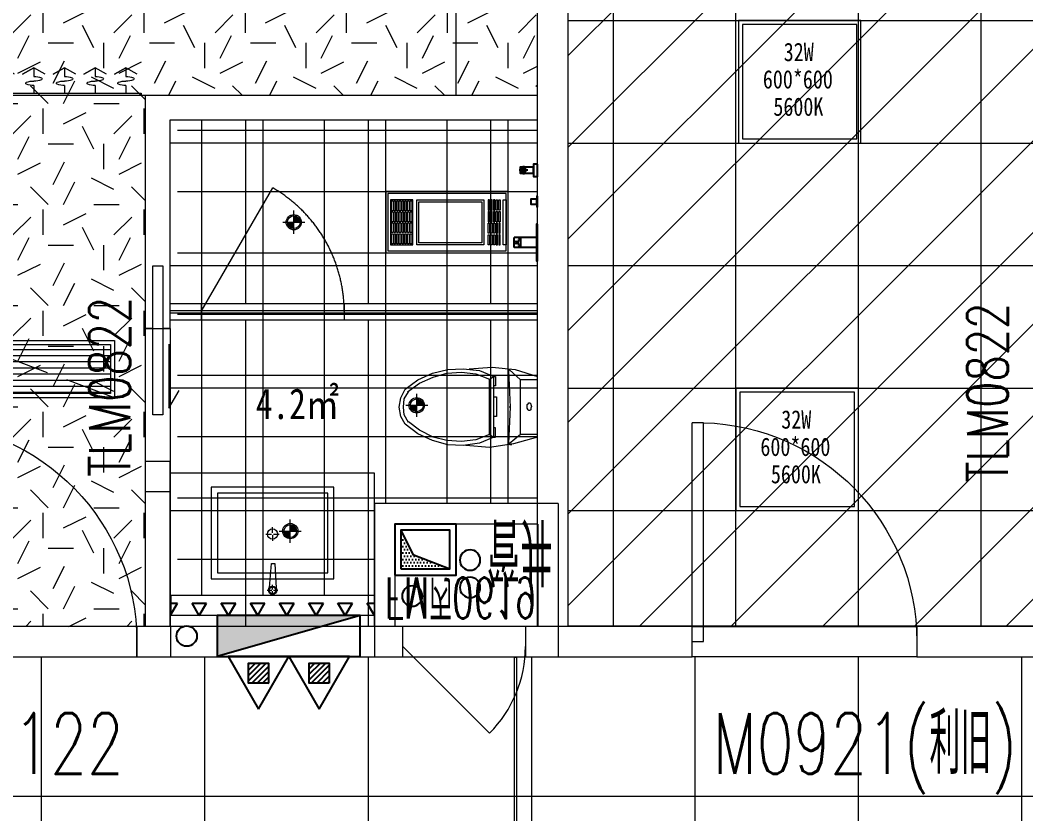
# Model space of a CAD drawing. Header units: millimetres. Extents: x 164760 to 3716174, y -1766400 to 11969.
# Drawn here: x 3560651 to 3565575, y -1637483 to -1633595 of the extents above; entities that cross this region are included whole.
import ezdxf

# ---------------------------------------------------------------- set-up
doc = ezdxf.new("R2010")
doc.units = ezdxf.units.MM
doc.header["$LTSCALE"] = 1000
doc.set_wipeout_variables(frame=1)
for name, pattern in [('DASH', [0.35, 0.25, -0.1]), ('DOT', [0.2, 0.1, -0.1]), ('DOTE', [2.42, 2, -0.2, 0.02, -0.2]), ('HIDDEN', [0.375, 0.25, -0.125, 0, 0])]:
    doc.linetypes.add(name, pattern=pattern)
doc.layers.get('0').update_dxf_attribs({"color": 253, "linetype": 'CONTINUOUS'})
for name, color, linetype in [('DIM_LEAD', 253, 'CONTINUOUS'), ('EQUIP_灭火器', 253, 'CONTINUOUS'), ('FF-FIXT', 253, 'CONTINUOUS'), ('HATCH【填充】', 253, 'CONTINUOUS'), ('VPIPE-污水', 253, 'CONTINUOUS'), ('VPIPE-消防', 253, 'CONTINUOUS'), ('VPIPE-热给水', 253, 'CONTINUOUS'), ('VPIPE-给水', 253, 'CONTINUOUS'), ('WINDOW_TEXT', 253, 'CONTINUOUS'), ('填充', 253, 'CONTINUOUS'), ('洁具', 253, 'CONTINUOUS'), ('风道（排气道）', 253, 'CONTINUOUS')]:
    doc.layers.add(name, color=color, linetype=linetype)
for name, color, linetype, lineweight in [('DOOR【门】', 253, 'CONTINUOUS', 0), ('FC-FLOOR【地材分格】', 253, 'CONTINUOUS', 0), ('FF-Door【门】', 253, 'CONTINUOUS', 0), ('FF-FIXT【洁具】', 253, 'CONTINUOUS', 0), ('FF-FURN【成品家私】', 253, 'CONTINUOUS', 0), ('MK【门槛线】', 253, 'CONTINUOUS', 0), ('RC-FCU【空调设备】', 253, 'CONTINUOUS', 0), ('RC-LIGHT【天花灯具】', 253, 'CONTINUOUS', 0), ('RC-Modelling【天花造型】', 253, 'CONTINUOUS', 0), ('RC-STR【天花细线】', 253, 'CONTINUOUS', 0), ('RC-Text【天花文字】', 253, 'CONTINUOUS', 0), ('TXT【平面空间文字】', 253, 'CONTINUOUS', 0), ('WALL', 253, 'CONTINUOUS', 0), ('Wall【墙体】', 253, 'CONTINUOUS', 0), ('Wall【新建墙】', 253, 'CONTINUOUS', 0), ('WINDOW', 253, 'CONTINUOUS', 0)]:
    doc.layers.add(name, color=color, linetype=linetype, lineweight=lineweight)
doc.styles.add('-宋体', font='', dxfattribs={"width": 0.8})
doc.styles.add('_TCH_WINDOW', font='SIMPLEX', dxfattribs={"bigfont": 'GBCBIG'})
doc.styles.get("Standard").update_dxf_attribs({"font": 'GBENOR', "bigfont": 'GBCBIG'})
doc.styles.add('SUN', font='romans.shx', dxfattribs={"width": 0.8, "bigfont": 'hzdx.shx'})
doc.styles.add('文字', font='')
doc.styles.get('-宋体').set_extended_font_data('SimSun')
doc.styles.get('文字').set_extended_font_data('SimSun')

# ---------------------------------------------------------------- blocks, each defined once
blk = doc.blocks.new('$DorLib2D$00000001')
for p, q in [((0.45, 0.975), (0.5, 0.975)), ((0.45, 0), (0.45, 0.975)), ((0.5, 0), (0.5, 0.975)), ((0.5, 0), (0.45, 0))]:
    blk.add_line(p, q)
at = {"lineweight": 13}
blk.add_arc((0.475, 0), 0.975, 91.4693, 180, dxfattribs=at)
blk = doc.blocks.new('PQD')
at = {"layer": '填充'}
h = blk.add_hatch(dxfattribs=at)
h.set_pattern_fill('DOTS', color=256, scale=10, style=0)
h.paths.add_polyline_path([(517039.4, 222520.7), (516799.4, 222520.7), (516799.4, 222330.7), (516857.1, 222450.6)])
blk.add_lwpolyline([(516799.4, 222330.7), (516857.1, 222450.6), (517039.4, 222520.7)], dxfattribs=at)
at = {"layer": '风道（排气道）'}
for points in [[(516769.4, 222550.7), (517069.4, 222550.7), (517069.4, 222300.7), (516769.4, 222300.7)], [(516799.4, 222520.7), (517039.4, 222520.7), (517039.4, 222330.7), (516799.4, 222330.7)]]:
    blk.add_lwpolyline(points, close=True, dxfattribs=at)
blk = doc.blocks.new('$DorLib2D$00000114')
at = {"color": 0}
blk.add_line((0.5, 0), (-0.2071, 0.7071), dxfattribs=at)
blk.add_arc((0.5, 0), 1, 135, 180, dxfattribs=at)
blk = doc.blocks.new('ZL_08130967')
at = {"layer": 'WINDOW'}
for p, q in [((-300, -374.3), (300, -374.3)), ((-300, -374.3), (-300, -524.3)), ((300, -524.3), (300, -374.3)), ((-300, -524.3), (300, -524.3))]:
    blk.add_line(p, q, dxfattribs=at)
at = {"layer": 'WINDOW', "xscale": -600, "yscale": 600, "zscale": -600}
blk.add_blockref('$DorLib2D$00000114', (0, -424.3), dxfattribs=at)
blk = doc.blocks.new('ZL_08155714')
at = {"layer": 'VPIPE-污水'}
blk.add_circle((-129.2, -712), 50, dxfattribs=at)
at = {"layer": 'VPIPE-热给水'}
blk.add_circle((153.9, -888.5), 50, dxfattribs=at)
at = {"layer": 'VPIPE-给水'}
blk.add_circle((153.9, -754.4), 50, dxfattribs=at)
at = {"layer": 'WALL'}
for p, q in [((-314.6, -1164.9), (-314.6, -414.9)), ((-314.6, -414.9), (585.4, -414.9)), ((585.4, -1164.9), (585.4, -414.9)), ((-214.6, -1064.9), (-214.6, -564.9)), ((-214.6, -564.9), (485.4, -564.9)), ((485.4, -1064.9), (485.4, -564.9)), ((485.4, -1064.9), (-214.6, -1064.9)), ((585.4, -1164.9), (-314.6, -1164.9))]:
    blk.add_line(p, q, dxfattribs=at)
at = {"layer": 'WINDOW'}
for p, q in [((-175.1, -414.9), (424.9, -414.9)), ((-175.1, -414.9), (-175.1, -564.9)), ((424.9, -564.9), (424.9, -414.9)), ((-175.1, -564.9), (424.9, -564.9))]:
    blk.add_line(p, q, dxfattribs=at)
at = {"layer": 'DOOR【门】', "rotation": 359.9999999999407}
blk.add_blockref('ZL_08130967', (124.9, -40.7), dxfattribs=at)
at = {"layer": '洁具'}
blk.add_blockref('PQD', (-516984, -223365.7), dxfattribs=at)
at = {"layer": 'TXT【平面空间文字】', "color": 3, "ltscale": 100, "style": 'SUN', "width": 0.6}
blk.add_text('FM丙0619', height=200, dxfattribs=at).set_placement((-262.7, -802.7, 0))
at = {"layer": 'TXT【平面空间文字】', "width": 0.75}
blk.add_text('管井', height=300, dxfattribs=at).set_placement((236.4, -1085.3))
blk = doc.blocks.new('A$C5D954283')
at = {"color": 8}
for p, q in [((-4, 505.5), (-26.2, 505.5)), ((0, 532.1), (0, 509.5)), ((0, 501.5), (0, 478.5)), ((25.8, 505.5), (4, 505.5)), ((0, 235.1), (0, 263.8)), ((-5, 230), (-32.8, 230)), ((0, 225), (0, 196.3)), ((32.3, 230), (5, 230))]:
    blk.add_line(p, q, dxfattribs=at)
at = {"color": 0, "linetype": 'Continuous'}
for p, q in [((-11.2, 374.3), (-17.5, 495.5)), ((15.1, 492.2), (4.8, 374.3)), ((4.8, 374.3), (-11.2, 374.3))]:
    blk.add_line(p, q, dxfattribs=at)
at = {"color": 8, "ltscale": 1000, "const_width": 0.448}
blk.add_lwpolyline([(0, 505.7, -1), (0, 505.3, -1)], format="xyb", close=True, dxfattribs=at)
at = {"color": 0, "linetype": 'Continuous'}
blk.add_lwpolyline([(300, 0), (300, 450), (-300, 450), (-300, 0)], close=True, dxfattribs=at)
at = {"color": 8}
blk.add_lwpolyline([(270, 30), (270, 420), (-270, 420), (-270, 30)], close=True, dxfattribs=at)
at = {"color": 8, "const_width": 0.84}
blk.add_lwpolyline([(0.1, 230.5, -1), (0.1, 229.6, -1)], format="xyb", close=True, dxfattribs=at)
at = {"color": 0, "linetype": 'Continuous'}
blk.add_circle((0, 505.5), 20.2, dxfattribs=at)
at = {"color": 8}
for centre, radius in [((0.3, 505.7), 16.3), ((0, 230), 25.2)]:
    blk.add_circle(centre, radius, dxfattribs=at)
blk = doc.blocks.new('ZL_08127082')
at = {"layer": 'FF-FIXT【洁具】'}
for p, q in [((-184.1, -108.8), (-150.6, 0)), ((146.4, 0), (-150.6, 0)), ((-133.9, 0), (-133.9, -83.7)), ((133.9, 0), (133.9, -83.7)), ((146.4, 0), (179.9, -117.1)), ((-20.9, -37.7), (-16.7, -33.5)), ((-20.9, -41.8), (-20.9, -37.7)), ((-16.7, -46), (-20.9, -41.8)), ((-16.7, -33.5), (-12.6, -33.5)), ((-12.6, -50.2), (-16.7, -46)), ((-12.6, -33.5), (-4.2, -29.3)), ((-4.2, -29.3), (4.2, -33.5)), ((4.2, -33.5), (12.6, -33.5)), ((12.6, -46), (4.2, -50.2)), ((12.6, -33.5), (16.7, -37.7)), ((16.7, -41.8), (12.6, -46)), ((16.7, -37.7), (16.7, -41.8)), ((-133.9, -83.7), (-184.1, -138.1)), ((133.9, -83.7), (-133.9, -83.7)), ((4.2, -50.2), (-12.6, -50.2)), ((133.9, -83.7), (179.9, -138.1)), ((-196.6, -221.7), (-184.1, -108.8)), ((-179.9, -142.2), (0, -133.9)), ((0, -133.9), (0, -138.1)), ((0, -133.9), (175.7, -142.2)), ((184.1, -133.9), (175.7, -142.2)), ((179.9, -117.1), (196.6, -234.3)), ((184.1, -125.5), (184.1, -133.9)), ((-188.3, -334.7), (-196.6, -221.7)), ((-179.9, -284.5), (-150.6, -213.4)), ((-163.2, -301.2), (-138.1, -234.3)), ((-150.6, -205), (-104.6, -205)), ((-150.6, -213.4), (-150.6, -205)), ((-138.1, -234.3), (-150.6, -213.4)), ((146.4, -213.4), (-150.6, -213.4)), ((133.9, -234.3), (-138.1, -234.3)), ((-104.6, -205), (-104.6, -213.4)), ((-50.2, -213.4), (-50.2, -200.8)), ((-50.2, -200.8), (46, -200.8)), ((46, -213.4), (-50.2, -213.4)), ((46, -200.8), (46, -213.4)), ((100.4, -205), (100.4, -213.4)), ((146.4, -205), (100.4, -205)), ((133.9, -234.3), (146.4, -213.4)), ((133.9, -234.3), (159, -301.2)), ((146.4, -213.4), (146.4, -205)), ((146.4, -213.4), (175.7, -284.5)), ((196.6, -234.3), (188.3, -351.4)), ((-188.3, -364), (-179.9, -284.5)), ((175.7, -284.5), (188.3, -364)), ((-171.5, -372.3), (-163.2, -301.2)), ((159, -301.2), (167.3, -372.3)), ((-184.1, -439.3), (-188.3, -364)), ((-167.3, -443.4), (-171.5, -372.3)), ((167.3, -372.3), (163.2, -443.4)), ((188.3, -364), (184.1, -439.3)), ((-167.3, -514.6), (-184.1, -439.3)), ((184.1, -439.3), (163.2, -514.6)), ((-146.4, -510.4), (-167.3, -443.4)), ((163.2, -443.4), (146.4, -510.4)), ((-133.9, -585.7), (-167.3, -514.6)), ((-117.1, -577.3), (-146.4, -510.4)), ((146.4, -510.4), (113, -577.3)), ((163.2, -514.6), (129.7, -585.7)), ((-87.9, -648.4), (-133.9, -585.7)), ((-75.3, -635.9), (-117.1, -577.3)), ((113, -577.3), (71.1, -631.7)), ((129.7, -585.7), (83.7, -648.4)), ((-41.8, -652.6), (-75.3, -631.7)), ((75.3, -631.7), (37.7, -652.6)), ((-46, -669.4), (-87.9, -648.4)), ((0, -677.7), (-46, -669.4)), ((0, -656.8), (-41.8, -652.6)), ((37.7, -652.6), (0, -656.8)), ((46, -669.4), (0, -677.7)), ((83.7, -648.4), (46, -669.4))]:
    blk.add_line(p, q, dxfattribs=at)
blk = doc.blocks.new('ZL_08123655')
at = {"layer": 'FF-FIXT【洁具】'}
for p, q in [((-184.1, -138.1), (-188.3, -129.7)), ((-179.9, -142.2), (-184.1, -138.1))]:
    blk.add_line(p, q, dxfattribs=at)
at = {"layer": 'DIM_LEAD'}
blk.add_blockref('ZL_08127082', (0, 0), dxfattribs=at)
blk = doc.blocks.new('DOORBLK101')
at = {"layer": 'FF-Door【门】'}
blk.add_line((-0.5, 0), (0, 0.866), dxfattribs=at)
at = {"layer": 'FF-Door【门】', "color": 8, "linetype": 'HIDDEN', "ltscale": 15}
blk.add_arc((-0.5, 0), 1, 0, 60, dxfattribs=at)
blk = doc.blocks.new('ZL_12085679')
at = {"layer": 'RC-LIGHT【天花灯具】'}
blk.add_lwpolyline([(300, 0), (-300, 0), (-300, -600), (300, -600)], close=True, dxfattribs=at)
at = {"layer": 'RC-LIGHT【天花灯具】', "color": 8}
blk.add_lwpolyline([(280, -20), (-280, -20), (-280, -580), (280, -580)], close=True, dxfattribs=at)
at = {"layer": 'RC-LIGHT【天花灯具】', "style": '文字', "width": 0.8}
for s, p in [('32W', (-78, -199)), ('600*600', (-180.2, -332.9)), ('5600K', (-128.7, -466.8))]:
    blk.add_text(s, height=90, dxfattribs=at).set_placement(p)
blk = doc.blocks.new('*U599')
for p, q in [((0, -12), (0, 0)), ((0, 0), (1650, 0)), ((1650, 0), (1650, -12)), ((1650, -12), (0, -12)), ((75, -49.3), (75, -12)), ((225, -49.3), (225, -12)), ((375, -49.3), (375, -12)), ((525, -49.3), (525, -12)), ((675, -49.3), (675, -12)), ((825, -49.3), (825, -12)), ((975, -49.3), (975, -12)), ((1125, -49.3), (1125, -12)), ((1275, -49.3), (1275, -12)), ((1425, -49.3), (1425, -12)), ((1575, -49.3), (1575, -12)), ((1575, -49.3), (1575, -12)), ((75, -136.2), (75, -93.2)), ((225, -136.2), (225, -93.2)), ((375, -136.2), (375, -93.2)), ((525, -136.2), (525, -93.2)), ((675, -136.2), (675, -93.2)), ((825, -136.2), (825, -93.2)), ((975, -136.2), (975, -93.2)), ((1125, -136.2), (1125, -93.2)), ((1275, -136.2), (1275, -93.2)), ((1425, -136.2), (1425, -93.2)), ((1575, -136.2), (1575, -93.2)), ((1575, -136.2), (1575, -93.2)), ((19.6, -104.5), (75, -136.2)), ((130.4, -104.5), (75, -136.2)), ((75, -136.2), (130.4, -104.5)), ((169.6, -104.5), (225, -136.2)), ((280.4, -104.5), (225, -136.2)), ((225, -136.2), (280.4, -104.5)), ((319.6, -104.5), (375, -136.2)), ((430.4, -104.5), (375, -136.2)), ((375, -136.2), (430.4, -104.5)), ((469.6, -104.5), (525, -136.2)), ((580.4, -104.5), (525, -136.2)), ((525, -136.2), (580.4, -104.5)), ((619.6, -104.5), (675, -136.2)), ((730.4, -104.5), (675, -136.2)), ((675, -136.2), (730.4, -104.5)), ((769.6, -104.5), (825, -136.2)), ((880.4, -104.5), (825, -136.2)), ((825, -136.2), (880.4, -104.5)), ((919.6, -104.5), (975, -136.2)), ((1030.4, -104.5), (975, -136.2)), ((975, -136.2), (1030.4, -104.5)), ((1069.6, -104.5), (1125, -136.2)), ((1180.4, -104.5), (1125, -136.2)), ((1125, -136.2), (1180.4, -104.5)), ((1219.6, -104.5), (1275, -136.2)), ((1330.4, -104.5), (1275, -136.2)), ((1275, -136.2), (1330.4, -104.5)), ((1369.6, -104.5), (1425, -136.2)), ((1480.4, -104.5), (1425, -136.2)), ((1425, -136.2), (1480.4, -104.5)), ((1519.6, -104.5), (1575, -136.2)), ((1519.6, -104.5), (1575, -136.2)), ((1630.4, -104.5), (1575, -136.2)), ((1575, -136.2), (1630.4, -104.5)), ((1630.4, -104.5), (1575, -136.2)), ((1575, -136.2), (1630.4, -104.5))]:
    blk.add_line(p, q)
at = {"extrusion": (0, 0, -1)}
for centre, major_axis, start_param, end_param in [((77.5, -148.9), (-70.4, -70.4), 2.33115, 2.708105), ((227.5, -148.9), (-70.4, -70.4), 2.33115, 2.708105), ((377.5, -148.9), (-70.4, -70.4), 2.33115, 2.708105), ((527.5, -148.9), (-70.4, -70.4), 2.33115, 2.708105), ((677.5, -148.9), (-70.4, -70.4), 2.33115, 2.708105), ((827.5, -148.9), (-70.4, -70.4), 2.33115, 2.708105), ((977.5, -148.9), (-70.4, -70.4), 2.33115, 2.708105), ((1127.5, -148.9), (-70.4, -70.4), 2.33115, 2.708105), ((1277.5, -148.9), (-70.4, -70.4), 2.33115, 2.708105), ((1427.5, -148.9), (-70.4, -70.4), 2.33115, 2.708105), ((1577.5, -148.9), (-70.4, -70.4), 2.33115, 2.708105), ((1577.5, -148.9), (-70.4, -70.4), 2.33115, 2.708105), ((40, -82.2), (3.69, -3.69), 1.137309, 3.57508), ((72.5, -170.8), (-70.4, -70.4), 2.004284, 2.381239), ((72.5, 6.4), (70.4, -70.4), 0.760354, 1.137309), ((77.5, 28.3), (70.4, -70.4), 0.433488, 0.810442), ((110, -60.3), (3.69, -3.69), 4.278901, 6.716673), ((190, -82.2), (3.69, -3.69), 1.137309, 3.57508), ((222.5, -170.8), (-70.4, -70.4), 2.004284, 2.381239), ((222.5, 6.4), (70.4, -70.4), 0.760354, 1.137309), ((227.5, 28.3), (70.4, -70.4), 0.433488, 0.810442), ((260, -60.3), (3.69, -3.69), 4.278901, 6.716673), ((340, -82.2), (3.69, -3.69), 1.137309, 3.57508), ((372.5, -170.8), (-70.4, -70.4), 2.004284, 2.381239), ((372.5, 6.4), (70.4, -70.4), 0.760354, 1.137309), ((377.5, 28.3), (70.4, -70.4), 0.433488, 0.810442), ((410, -60.3), (3.69, -3.69), 4.278901, 6.716673), ((490, -82.2), (3.69, -3.69), 1.137309, 3.57508), ((522.5, -170.8), (-70.4, -70.4), 2.004284, 2.381239), ((522.5, 6.4), (70.4, -70.4), 0.760354, 1.137309), ((527.5, 28.3), (70.4, -70.4), 0.433488, 0.810442), ((560, -60.3), (3.69, -3.69), 4.278901, 6.716673), ((640, -82.2), (3.69, -3.69), 1.137309, 3.57508), ((672.5, -170.8), (-70.4, -70.4), 2.004284, 2.381239), ((672.5, 6.4), (70.4, -70.4), 0.760354, 1.137309), ((677.5, 28.3), (70.4, -70.4), 0.433488, 0.810442), ((710, -60.3), (3.69, -3.69), 4.278901, 6.716673), ((790, -82.2), (3.69, -3.69), 1.137309, 3.57508), ((822.5, -170.8), (-70.4, -70.4), 2.004284, 2.381239), ((822.5, 6.4), (70.4, -70.4), 0.760354, 1.137309), ((827.5, 28.3), (70.4, -70.4), 0.433488, 0.810442), ((860, -60.3), (3.69, -3.69), 4.278901, 6.716673), ((940, -82.2), (3.69, -3.69), 1.137309, 3.57508), ((972.5, -170.8), (-70.4, -70.4), 2.004284, 2.381239), ((972.5, 6.4), (70.4, -70.4), 0.760354, 1.137309), ((977.5, 28.3), (70.4, -70.4), 0.433488, 0.810442), ((1010, -60.3), (3.69, -3.69), 4.278901, 6.716673), ((1090, -82.2), (3.69, -3.69), 1.137309, 3.57508), ((1122.5, -170.8), (-70.4, -70.4), 2.004284, 2.381239), ((1122.5, 6.4), (70.4, -70.4), 0.760354, 1.137309), ((1127.5, 28.3), (70.4, -70.4), 0.433488, 0.810442), ((1160, -60.3), (3.69, -3.69), 4.278901, 6.716673), ((1240, -82.2), (3.69, -3.69), 1.137309, 3.57508), ((1272.5, -170.8), (-70.4, -70.4), 2.004284, 2.381239), ((1272.5, 6.4), (70.4, -70.4), 0.760354, 1.137309), ((1277.5, 28.3), (70.4, -70.4), 0.433488, 0.810442), ((1310, -60.3), (3.69, -3.69), 4.278901, 6.716673), ((1390, -82.2), (3.69, -3.69), 1.137309, 3.57508), ((1422.5, -170.8), (-70.4, -70.4), 2.004284, 2.381239), ((1422.5, 6.4), (70.4, -70.4), 0.760354, 1.137309), ((1427.5, 28.3), (70.4, -70.4), 0.433488, 0.810442), ((1460, -60.3), (3.69, -3.69), 4.278901, 6.716673), ((1540, -82.2), (3.69, -3.69), 1.137309, 3.57508), ((1540, -82.2), (3.69, -3.69), 1.137309, 3.57508), ((1572.5, -170.8), (-70.4, -70.4), 2.004284, 2.381239), ((1572.5, -170.8), (-70.4, -70.4), 2.004284, 2.381239), ((1572.5, 6.4), (70.4, -70.4), 0.760354, 1.137309), ((1572.5, 6.4), (70.4, -70.4), 0.760354, 1.137309), ((1577.5, 28.3), (70.4, -70.4), 0.433488, 0.810442), ((1577.5, 28.3), (70.4, -70.4), 0.433488, 0.810442), ((1610, -60.3), (3.69, -3.69), 4.278901, 6.716673), ((1610, -60.3), (3.69, -3.69), 4.278901, 6.716673)]:
    blk.add_ellipse(centre, major_axis=major_axis, ratio=1, start_param=start_param, end_param=end_param, dxfattribs=at)
blk = doc.blocks.new('ZL_0317145799')
at = {"layer": 'RC-FCU【空调设备】'}
h = blk.add_hatch(dxfattribs=at)
h.set_pattern_fill('_USER', color=8, scale=30, pattern_type=0)
h.set_pattern_definition([(0, (-5926276.942, -1197962.362), (0, 30), [])])
h.paths.add_polyline_path([(730, -260), (730, -20), (-730, -20), (-730, -260)])
blk.add_lwpolyline([(-750, -280), (-750, 0), (750, 0), (750, -280)], close=True, dxfattribs=at)
at = {"layer": 'RC-FCU【空调设备】', "color": 8, "linetype": 'DASH'}
blk.add_lwpolyline([(-750, 0), (0, -280), (750, 0)], dxfattribs=at)
at = {"layer": 'RC-FCU【空调设备】', "color": 8}
blk.add_lwpolyline([(-730, -260), (-730, -20), (730, -20), (730, -260)], close=True, dxfattribs=at)
blk = doc.blocks.new('防雾筒灯')
at = {"ltscale": 30}
h = blk.add_hatch(dxfattribs=at)
h.set_pattern_fill('DOTS', color=251, scale=3)
h.set_pattern_definition([(0, (-62.322, -46.6336), (2.38125, 4.7625), [0, -4.7625])])
edge = h.paths.add_edge_path()
edge.add_ellipse((0, 0), major_axis=(35.4, 35.4), ratio=1, start_angle=315, end_angle=405)
edge.add_line((0, 50), (0, 0))
edge.add_line((0, 0), (50, 0))
edge = h.paths.add_edge_path()
edge.add_line((0, 0), (-50, 0))
edge.add_ellipse((0, 0), major_axis=(35.4, 35.4), ratio=1, start_angle=495, end_angle=225)
edge.add_line((0, -50), (0, 0))
at = {"color": 251, "linetype": 'DOTE', "ltscale": 43.504693}
blk.add_line((0, 90.6), (0, -90.6), dxfattribs=at)
at = {"color": 251, "linetype": 'DOTE', "ltscale": 41.297046}
blk.add_line((86, 0), (-86, 0), dxfattribs=at)
blk.add_ellipse((0, 0), major_axis=(-42.4, 42.4), ratio=1, start_param=2.355868237233172, end_param=8.639053544412757)
at = {"color": 251}
blk.add_ellipse((0, 0), major_axis=(35.4, 35.4), ratio=1, start_param=5.49871431692557, end_param=11.78189962410516, dxfattribs=at)
blk = doc.blocks.new('ERTERT')
at = {"color": 8}
for points in [[(15709.5, 8032.6), (15759.4, 8032.6), (15759.4, 8026.5), (15709.5, 8026.5)], [(15709.6, 8061.8), (15930.2, 8061.8), (15930.2, 8046.6), (15709.6, 8046.6)], [(15766.4, 8032.6), (15816.3, 8032.6), (15816.3, 8026.5), (15766.4, 8026.5)], [(15873.3, 8032.6), (15823.3, 8032.6), (15823.3, 8026.5), (15873.3, 8026.5)], [(15930.2, 8032.6), (15880.3, 8032.6), (15880.3, 8026.5), (15930.2, 8026.5)], [(15709.5, 8019.5), (15759.4, 8019.5), (15759.4, 8013.4), (15709.5, 8013.4)], [(15709.5, 8000.3), (15759.4, 8000.3), (15759.4, 8006.4), (15709.5, 8006.4)], [(15709.5, 7987.2), (15759.4, 7987.2), (15759.4, 7993.3), (15709.5, 7993.3)], [(15709.5, 7974.2), (15759.4, 7974.2), (15759.4, 7980.2), (15709.5, 7980.2)], [(15766.4, 8019.5), (15816.3, 8019.5), (15816.3, 8013.4), (15766.4, 8013.4)], [(15766.4, 8000.3), (15816.3, 8000.3), (15816.3, 8006.4), (15766.4, 8006.4)], [(15766.4, 7987.2), (15816.3, 7987.2), (15816.3, 7993.3), (15766.4, 7993.3)], [(15766.4, 7974.2), (15816.3, 7974.2), (15816.3, 7980.2), (15766.4, 7980.2)], [(15873.3, 8019.5), (15823.3, 8019.5), (15823.3, 8013.4), (15873.3, 8013.4)], [(15873.3, 8000.3), (15823.3, 8000.3), (15823.3, 8006.4), (15873.3, 8006.4)], [(15873.3, 7987.2), (15823.3, 7987.2), (15823.3, 7993.3), (15873.3, 7993.3)], [(15873.3, 7974.2), (15823.3, 7974.2), (15823.3, 7980.2), (15873.3, 7980.2)], [(15930.2, 8019.5), (15880.3, 8019.5), (15880.3, 8013.4), (15930.2, 8013.4)], [(15930.2, 8000.3), (15880.3, 8000.3), (15880.3, 8006.4), (15930.2, 8006.4)], [(15930.2, 7987.2), (15880.3, 7987.2), (15880.3, 7993.3), (15930.2, 7993.3)], [(15930.2, 7974.2), (15880.3, 7974.2), (15880.3, 7980.2), (15930.2, 7980.2)], [(15709.5, 7952.9), (15930.2, 7952.9), (15930.2, 7624.2), (15709.5, 7624.2)], [(15709.5, 7495.6), (15930.2, 7495.6), (15930.2, 7604.2), (15709.5, 7604.2)], [(15714.5, 7599.2), (15763.3, 7599.2), (15763.3, 7592.2), (15714.5, 7592.2)], [(15714.5, 7586), (15763.3, 7586), (15763.3, 7579), (15714.5, 7579)], [(15767.9, 7599.2), (15816.7, 7599.2), (15816.7, 7592.2), (15767.9, 7592.2)], [(15767.9, 7586), (15816.7, 7586), (15816.7, 7579), (15767.9, 7579)], [(15821.2, 7599.2), (15870, 7599.2), (15870, 7592.2), (15821.2, 7592.2)], [(15821.2, 7586), (15870, 7586), (15870, 7579), (15821.2, 7579)], [(15876.4, 7599.2), (15925.2, 7599.2), (15925.2, 7592.2), (15876.4, 7592.2)], [(15876.4, 7586), (15925.2, 7586), (15925.2, 7579), (15876.4, 7579)], [(15714.5, 7572.1), (15763.3, 7572.1), (15763.3, 7565.1), (15714.5, 7565.1)], [(15714.5, 7558.9), (15763.3, 7558.9), (15763.3, 7551.9), (15714.5, 7551.9)], [(15714.5, 7545.5), (15763.3, 7545.5), (15763.3, 7538.5), (15714.5, 7538.5)], [(15767.9, 7572.1), (15816.7, 7572.1), (15816.7, 7565.1), (15767.9, 7565.1)], [(15767.9, 7558.9), (15816.7, 7558.9), (15816.7, 7551.9), (15767.9, 7551.9)], [(15767.9, 7545.5), (15816.7, 7545.5), (15816.7, 7538.5), (15767.9, 7538.5)], [(15821.2, 7572.1), (15870, 7572.1), (15870, 7565.1), (15821.2, 7565.1)], [(15821.2, 7558.9), (15870, 7558.9), (15870, 7551.9), (15821.2, 7551.9)], [(15821.2, 7545.5), (15870, 7545.5), (15870, 7538.5), (15821.2, 7538.5)], [(15876.4, 7572.1), (15925.2, 7572.1), (15925.2, 7565.1), (15876.4, 7565.1)], [(15876.4, 7558.9), (15925.2, 7558.9), (15925.2, 7551.9), (15876.4, 7551.9)], [(15876.4, 7545.5), (15925.2, 7545.5), (15925.2, 7538.5), (15876.4, 7538.5)], [(15714.5, 7532.6), (15763.3, 7532.6), (15763.3, 7525.6), (15714.5, 7525.6)], [(15714.5, 7520.4), (15763.3, 7520.4), (15763.3, 7513.4), (15714.5, 7513.4)], [(15714.5, 7507.6), (15763.3, 7507.6), (15763.3, 7500.6), (15714.5, 7500.6)], [(15767.9, 7532.6), (15816.7, 7532.6), (15816.7, 7525.6), (15767.9, 7525.6)], [(15767.9, 7520.4), (15816.7, 7520.4), (15816.7, 7513.4), (15767.9, 7513.4)], [(15767.9, 7507.6), (15816.7, 7507.6), (15816.7, 7500.6), (15767.9, 7500.6)], [(15821.2, 7532.6), (15870, 7532.6), (15870, 7525.6), (15821.2, 7525.6)], [(15821.2, 7520.4), (15870, 7520.4), (15870, 7513.4), (15821.2, 7513.4)], [(15821.2, 7507.6), (15870, 7507.6), (15870, 7500.6), (15821.2, 7500.6)], [(15876.4, 7532.6), (15925.2, 7532.6), (15925.2, 7525.6), (15876.4, 7525.6)], [(15876.4, 7520.4), (15925.2, 7520.4), (15925.2, 7513.4), (15876.4, 7513.4)], [(15876.4, 7507.6), (15925.2, 7507.6), (15925.2, 7500.6), (15876.4, 7500.6)]]:
    blk.add_lwpolyline(points, close=True, dxfattribs=at)
at = {"color": 250}
blk.add_lwpolyline([(15719.5, 7942.9), (15920.2, 7942.9), (15920.2, 7634.2), (15719.5, 7634.2)], close=True, dxfattribs=at)
at = {"layer": 'RC-LIGHT【天花灯具】'}
for points in [[(15668.9, 7471.8), (15968.9, 7471.8), (15968.9, 8071.8), (15668.9, 8071.8)], [(15678.9, 7481.8), (15958.9, 7481.8), (15958.9, 8061.8), (15678.9, 8061.8)]]:
    blk.add_lwpolyline(points, close=True, dxfattribs=at)
blk = doc.blocks.new('A$C78EA0098')
at = {"color": 33, "linetype": 'Continuous'}
for p, q in [((47, 353.8), (90, 353.8)), ((68.5, 375.3), (68.5, 332.3))]:
    blk.add_line(p, q, dxfattribs=at)
for p, q in [((5, 25, 0), (81, 25, 0)), ((81, -25, 0), (81, 25, 0)), ((81, 20, 0), (88, 20, 0)), ((84, 25, 0), (114, 25, 0)), ((84, 20, 0), (84, 25, 0)), ((114, -25, 0), (114, 25, 0)), ((5, -25, 0), (81, -25, 0)), ((81, -20, 0), (88, -20, 0)), ((84, -25, 0), (84, -20, 0)), ((84, -25, 0), (114, -25, 0))]:
    blk.add_line(p, q)
for points in [[(0, 383.8), (20, 383.8), (20, 323.8), (0, 323.8)], [(20, 368.8), (85, 368.8), (85, 338.8), (20, 338.8)], [(0, 226), (3, 226), (3, 174), (0, 174)], [(3, 212.5), (33.5, 212.5), (33.5, 187.5), (3, 187.5)], [(0, 90), (5, 90), (5, -90), (0, -90)]]:
    blk.add_lwpolyline(points, close=True)
for centre, radius in [((68.5, 353.8), 11.5), ((104, 0, 0), 5)]:
    blk.add_circle(centre, radius, dxfattribs=at)
blk.add_arc((57.8, 0, 0), 36.3, 316.3972, 43.6028)
blk = doc.blocks.new('$TwtSys$00000546')
h = blk.add_hatch()
h.set_pattern_fill('ANSI31', color=256, scale=200, style=0)
h.set_pattern_definition([(45, (-38543.802, -6670.83), (-17.67767, 17.67767), [])])
h.paths.add_polyline_path([(-64.9, 173.7), (64.9, 173.7), (64.9, 43.9), (-64.9, 43.9)])
for points in [[(0, 343.6), (-198.4, 0), (198.4, 0)], [(-64.9, 173.7), (64.9, 173.7), (64.9, 43.9), (-64.9, 43.9)]]:
    blk.add_lwpolyline(points, close=True)
blk = doc.blocks.new('海龍01160886')
at = {"color": 1}
for p, q in [((-350, 0), (-350, -200)), ((350, 0), (-350, 0)), ((350, 0), (-350, -200)), ((350, -200), (350, 0)), ((-350, -200), (350, -200))]:
    blk.add_line(p, q, dxfattribs=at)
blk.add_solid([(-350, 0), (-350, -200), (350, 0)], dxfattribs=at)

msp = doc.modelspace()

# ---------------------------------------------------------------- hatches: boundary and pattern name
at = {"layer": 'FC-FLOOR【地材分格】'}
h = msp.add_hatch(dxfattribs=at)
h.set_pattern_fill('_USER', color=256, scale=800, double=1, pattern_type=0)
h.set_pattern_definition([(0, (3778355.65, -1406196.8), (0, 800), []), (90, (3778355.65, -1406196.8), (-800, 5e-14), [])])
h.paths.add_polyline_path([(3577178.4, -1636714.2), (3575935.2, -1636714.2), (3573976.9, -1636714.2), (3573376.9, -1636714.2), (3572826.9, -1636714.2), (3571326.9, -1636713.4), (3571326.9, -1636714.2), (3570576.9, -1636714.2), (3569976.9, -1636714.2), (3569576.9, -1636714.2), (3568476.9, -1636714.2), (3565041.8, -1636714.2), (3563941.8, -1636714.2), (3561222.8, -1636714.2), (3560122.8, -1636714.2), (3559398.8, -1636714.2), (3559398.8, -1630414.2), (3559376.9, -1630414.2), (3556176.9, -1630414.2), (3556176.9, -1630714.2), (3556176.9, -1633165.3), (3556176.9, -1633914.2), (3556176.9, -1635014.2), (3556176.9, -1635764.2), (3556176.9, -1636714.2), (3556026.9, -1636714.2), (3556026.9, -1636564.2), (3556026.9, -1636714.2), (3555226.9, -1636714.2), (3555226.9, -1636564.2), (3555226.9, -1636714.2), (3555151.9, -1636714.2), (3554926.9, -1636714.2), (3554926.9, -1636564.2), (3555076.9, -1636564.2), (3555076.9, -1636714.2), (3553476.9, -1636714.2), (3553476.9, -1636715.3), (3551751.9, -1636715.3), (3551751.9, -1636715.3), (3550851.9, -1636715.3), (3548752, -1636715.3), (3548752, -1636865.5), (3548602, -1636865.5), (3548602, -1636715.3), (3548601.9, -1630714.2), (3548376.9, -1630714.2), (3548376.9, -1630414.2), (3545176.9, -1630414.2), (3544976.9, -1630414.2), (3541776.9, -1630414.2), (3541776.9, -1630714.2), (3541176.9, -1630714.2), (3541176.9, -1630414.2), (3537976.9, -1630414.2), (3537776.9, -1630414.2), (3534576.9, -1630414.2), (3534576.9, -1630714.2), (3534126.9, -1630714.2), (3534126.9, -1632064.1), (3534136.9, -1632064.1), (3534136.9, -1632814.2), (3536676.9, -1632814.2), (3536676.9, -1633164.2), (3536676.9, -1635764.2), (3536676.9, -1636714.2), (3536426.9, -1636714.2), (3534126.9, -1636714.2), (3533976.9, -1636714.2), (3533976.9, -1635764.2), (3533976.9, -1635014.2), (3533976.9, -1633914.2), (3533976.9, -1633164.2), (3533976.9, -1632889.2), (3533976.9, -1630714.2), (3533976.9, -1630414.2), (3530751.9, -1630414.2), (3530751.9, -1636714.2), (3530359.9, -1636714.2), (3529259.9, -1636714.2), (3521433.8, -1636714.2), (3520335.5, -1636714.2), (3520176.9, -1636714.2), (3519576.9, -1636714.2), (3518826.9, -1636714.2), (3518826.9, -1636713), (3517326.9, -1636713), (3517326.9, -1636714.2), (3516776.9, -1636714.2), (3516176.9, -1636714.2), (3516076.9, -1636714.2), (3514976.9, -1636714.2), (3513576.9, -1636714.2), (3513576.9, -1636714.2), (3512526.9, -1636714.2), (3512526.9, -1636714.2), (3509827.2, -1636714.2), (3508327.2, -1636714.2), (3507802.2, -1636714.2), (3507626.9, -1636714.2), (3505326.9, -1636714.2), (3505176.9, -1636714.2), (3505176.9, -1635764.2), (3505176.9, -1635014.2), (3505176.9, -1633914.2), (3505176.9, -1633164.2), (3505176.9, -1632889.2), (3505176.9, -1630714.2), (3505176.9, -1630414.2), (3501951.9, -1630414.2), (3501951.9, -1636714.2), (3501649.1, -1636714.2), (3500552.4, -1636714.2), (3492635.5, -1636714.2), (3491535.5, -1636714.2), (3491376.9, -1636714.2), (3490776.9, -1636714.2), (3490026.9, -1636714.2), (3488526.9, -1636714.2), (3487976.9, -1636714.2), (3487376.9, -1636714.2), (3487326.9, -1636714.2), (3486326.9, -1636714.2), (3485176.9, -1636714.2), (3484176.9, -1636714.2), (3484176.9, -1636744.2), (3484176.9, -1638484.2), (3484176.9, -1639114.2), (3483776.9, -1639114.2), (3483776.9, -1639665.4), (3484440.4, -1639665.4), (3485940.4, -1639665.4), (3486140.4, -1639665.4), (3486140.4, -1638964.2), (3490776.9, -1638964.2), (3490776.9, -1638514.2), (3491376.9, -1638514.2), (3491376.9, -1638964.2), (3496151.9, -1638964.2), (3496151.9, -1639665.4), (3496351.9, -1639665.4), (3497851.9, -1639665.4), (3498201.9, -1639665.4), (3498201.9, -1639114.2), (3497976.9, -1639114.2), (3497976.9, -1638514.2), (3498576.9, -1638514.2), (3498576.9, -1638964.2), (3499525.2, -1638964.2), (3501025.2, -1638964.2), (3505176.9, -1638964.2), (3505176.9, -1638514.2), (3505776.9, -1638514.2), (3505776.9, -1638964.2), (3509765.2, -1638964.2), (3511265.2, -1638964.2), (3512376.9, -1638964.2), (3512376.9, -1638514.2), (3512976.9, -1638514.2), (3512976.9, -1638964.2), (3514106.7, -1638964.2), (3515606.7, -1638964.2), (3519576.9, -1638964.2), (3519576.9, -1638514.2), (3520176.9, -1638514.2), (3520176.9, -1638964.2), (3524402.6, -1638964.2), (3525902.6, -1638964.2), (3526776.9, -1638964.2), (3526776.9, -1638514.2), (3527376.9, -1638514.2), (3527376.9, -1638964.2), (3528210, -1638964.2), (3529710, -1638964.2), (3533976.9, -1638964.2), (3533976.9, -1638514.2), (3534576.9, -1638514.2), (3534576.9, -1638964.2), (3537876.9, -1638964.2), (3538648.3, -1638964.2), (3540148.3, -1638964.2), (3541176.9, -1638964.2), (3541176.9, -1638514.2), (3541776.9, -1638514.2), (3541776.9, -1638964.2), (3544326.9, -1638964.2), (3545826.9, -1638964.2), (3548376.9, -1638964.2), (3548376.9, -1638514.2), (3548602, -1638514.2), (3548602, -1638365.5), (3548752, -1638365.5), (3548752, -1638514.2), (3548976.9, -1638514.2), (3548976.9, -1638964.2), (3549079.2, -1638964.2), (3549079.2, -1638964.2), (3549981.8, -1638964.2), (3554572, -1638964.2), (3554572, -1638964.2), (3555474.6, -1638964.2), (3555576.9, -1638964.2), (3555576.9, -1638514.2), (3556176.9, -1638514.2), (3556176.9, -1638964.2), (3556275, -1638964.2), (3556275, -1638964.2), (3557175, -1638964.2), (3561151.4, -1638964.2), (3562251.4, -1638964.2), (3562776.9, -1638964.2), (3562776.9, -1638514.2), (3563376.9, -1638514.2), (3563376.9, -1638964.2), (3563902.5, -1638964.2), (3565002.5, -1638964.2), (3568351.4, -1638964.2), (3569451.4, -1638964.2), (3569976.9, -1638964.2), (3569976.9, -1638514.2), (3570576.9, -1638514.2), (3570576.9, -1638964.2), (3575551.4, -1638964.2), (3576651.4, -1638964.2), (3577176.9, -1638964.2), (3577176.9, -1638484.2), (3577178.4, -1638484.2)])
h = msp.add_hatch(dxfattribs=at)
h.set_pattern_fill('DD地毯1SC500', color=256, scale=495, double=1, pattern_type=2)
h.set_pattern_definition([(0, (3266486.35, -1418678.75), (495, 495), [123.75, -371.25]), (0, (3266758.6, -1418381.75), (495, 495), [123.75, -371.25]), (90, (3266535.85, -1418505.5), (-495, 495), [123.75, -371.25]), (90, (3266733.85, -1418332.25), (-495, 495), [123.75, -371.25]), (45, (3266585.35, -1418332.25), (0, 495), [123.75, -576.2857]), (135, (3266758.6, -1418678.75), (-495, 5e-14), [123.75, -576.2857]), (26.56505, (3266610.1, -1418530.25), (495, -2e-06), [123.75, -983.10365]), (26.56505, (3266832.85, -1418282.75), (495, -2e-06), [123.75, -983.10365]), (63.43495, (3266832.85, -1418678.75), (-2e-06, 495), [123.75, -983.10365]), (63.43495, (3266610.1, -1418456), (-2e-06, 495), [123.75, -983.10365]), (63.43495, (3266783.35, -1418579.75), (-2e-06, 495), [123.75, -983.10365]), (116.56505, (3266486.35, -1418406.5), (2e-06, 495), [123.75, -983.10365]), (153.43495, (3266585.35, -1418604.5), (-495, -2e-06), [123.75, -983.10365])])
h.paths.add_polyline_path([(3563184.3, -1630714.2), (3562776.9, -1630714.2), (3562776.9, -1630414.2), (3559576.9, -1630414.2), (3559551.9, -1630414.2), (3559548.8, -1636564.2), (3560122.8, -1636564.5), (3560122.8, -1636564.2), (3561222.8, -1636564.2), (3561265.5, -1636564.2), (3561265.5, -1635905.6), (3561265.5, -1635105.6), (3561265.5, -1633962.8), (3563184.3, -1633962.8)])
h = msp.add_hatch(dxfattribs=at)
h.set_pattern_fill('_USER', color=256, scale=600, double=1, pattern_type=0)
h.set_pattern_definition([(0, (3778355.65, -1406196.8), (0, 600), []), (90, (3778355.65, -1406196.8), (-600, 4e-14), [])])
h.paths.add_polyline_path([(3563184.3, -1635062.8), (3561385.5, -1635062.8), (3561385.5, -1635105.6), (3561385.5, -1635905.6), (3561385.5, -1636564.2), (3562385.5, -1636564.2), (3562385.5, -1635963), (3563184.3, -1635963)])
h.paths.add_polyline_path([(3563184.3, -1634082.8), (3561385.5, -1634082.8), (3561385.5, -1634982.8), (3563184.3, -1634982.8)])
at = {"layer": 'WALL', "ltscale": 10}
h = msp.add_hatch(dxfattribs=at)
h.set_pattern_fill('ANSI31', color=256, scale=100)
h.set_pattern_definition([(45, (3561299.02, -1688787.38), (-224.5064, 224.5064), [])])
h.paths.add_polyline_path([(3566602, -1630346.4), (3566577, -1630346.4), (3563334.4, -1630346.4), (3563334.5, -1636564.2), (3565654.5, -1636564.2), (3565654.5, -1633962.8), (3566602, -1633962.8)])

# ---------------------------------------------------------------- linework, layer by layer
at = {"layer": 'FC-FLOOR【地材分格】', "color": 3}
for points in [[(3561265.5, -1635105.6), (3561385.5, -1635105.6), (3561385.5, -1635756.7), (3561265.5, -1635756.7)], [(3561222.8, -1636564.2), (3560122.8, -1636564.2), (3560122.8, -1636714.2), (3561222.8, -1636714.2)], [(3565041.8, -1636714.2), (3563941.8, -1636714.2), (3563941.8, -1636564.2), (3565041.8, -1636564.2)]]:
    msp.add_lwpolyline(points, close=True, dxfattribs=at)
at = {"layer": 'FF-FURN【成品家私】'}
msp.add_lwpolyline([(3561350.5, -1635529), (3561300.5, -1635529), (3561300.5, -1634799), (3561350.5, -1634799)], close=True, dxfattribs=at)
msp.add_lwpolyline([(3561379.1, -1635181.9), (3561379.1, -1635496.1), (3561429.9, -1635409.1)], dxfattribs=at)
at = {"layer": 'HATCH【填充】', "color": 4}
msp.add_line((3561386.7, -1636413), (3561386.7, -1636513), dxfattribs=at)
at = {"layer": 'MK【门槛线】'}
for p, q in [((3561385.5, -1634982.8), (3563181.3, -1634982.8)), ((3561537.8, -1634982.8), (3561537.8, -1635062.8)), ((3562237.8, -1634982.8), (3562237.8, -1635062.8)), ((3561385.5, -1635062.8), (3563181.3, -1635062.8))]:
    msp.add_line(p, q, dxfattribs=at)
at = {"layer": 'RC-Modelling【天花造型】'}
for p, q in [((3562784.3, -1630714.2), (3562784.3, -1633964.5)), ((3561271.1, -1633964.5), (3559550.1, -1633964.5))]:
    msp.add_line(p, q, dxfattribs=at)
for points in [[(3561265.5, -1635105.6), (3561385.5, -1635105.6), (3561385.5, -1635905.6), (3561265.5, -1635905.6)], [(3561222.8, -1636564.2), (3560122.8, -1636564.2), (3560122.8, -1636714.2), (3561222.8, -1636714.2)], [(3565041.8, -1636714.2), (3563941.8, -1636714.2), (3563941.8, -1636564.2), (3565041.8, -1636564.2)]]:
    msp.add_lwpolyline(points, close=True, dxfattribs=at)
at = {"layer": 'RC-STR【天花细线】'}
for p, q in [((3563555.6, -1636564.2), (3563555.6, -1630614.2)), ((3564155.6, -1636564.2), (3564155.6, -1630614.2)), ((3564755.6, -1636564.2), (3564755.6, -1630614.2)), ((3565355.6, -1636564.2), (3565355.6, -1630614.2)), ((3563334.3, -1633596.8), (3566601.9, -1633596.8)), ((3563334.3, -1634196.8), (3565654.4, -1634196.8)), ((3563334.3, -1634796.8), (3565654.4, -1634796.8)), ((3563334.3, -1635396.8), (3565654.4, -1635396.8)), ((3563334.3, -1635996.8), (3565654.4, -1635996.8))]:
    msp.add_line(p, q, dxfattribs=at)
msp.add_lwpolyline([(3563071.9, -1636715.3), (3563081.9, -1636715.3), (3563081.9, -1638515.3), (3563071.9, -1638515.3)], close=True, dxfattribs=at)
at = {"layer": 'RC-Text【天花文字】'}
msp.add_lwpolyline([(3563334.5, -1636564.1), (3563334.4, -1630346.4), (3566577, -1630346.4), (3566602, -1630346.4), (3566602, -1633962.7), (3565654.5, -1633962.7), (3565654.5, -1636564.1), (3565654.5, -1636564.1), (3563334.5, -1636564.1)], dxfattribs=at)
at = {"layer": 'VPIPE-消防'}
msp.add_circle((3561466.7, -1636611.9), 50, dxfattribs=at)
at = {"layer": 'Wall【墙体】', "color": 9}
for p, q in [((3563184.3, -1636564.2), (3563184.3, -1630717.2)), ((3563334.3, -1636564.2), (3563334.3, -1630717.2)), ((3563941.8, -1636714.2), (3563941.8, -1636564.2)), ((3568476.9, -1636564.2), (3565039.1, -1636564.2)), ((3565041.8, -1636564.2), (3565041.8, -1636714.2)), ((3565041.8, -1636714.2), (3568476.9, -1636714.2))]:
    msp.add_line(p, q, dxfattribs=at)
at = {"layer": 'Wall【新建墙】', "color": 9}
for p, q in [((3561265.5, -1635105.6), (3561265.5, -1633962.8)), ((3561265.5, -1633962.8), (3563184.3, -1633962.8)), ((3561385.5, -1635105.6), (3561385.5, -1634082.8)), ((3561385.5, -1634082.8), (3563184.3, -1634082.8)), ((3561300.5, -1635105.6), (3561265.5, -1635105.6)), ((3561385.5, -1635105.6), (3561350.5, -1635105.6)), ((3561265.5, -1636563), (3561265.5, -1635756.7)), ((3561385.5, -1635756.7), (3561265.5, -1635756.7)), ((3561385.5, -1636563), (3561385.5, -1635756.7)), ((3561222.8, -1636564.2), (3561222.8, -1636714.2)), ((3561222.8, -1636564.2), (3561222.8, -1636714.2)), ((3561386.7, -1636564.2), (3561222.8, -1636564.2)), ((3561386.7, -1636563), (3561386.7, -1636713)), ((3563941.8, -1636564.2), (3562385.5, -1636564.2)), ((3561222.8, -1636714.2), (3563941.8, -1636714.2))]:
    msp.add_line(p, q, dxfattribs=at)
at = {"layer": 'WINDOW', "linetype": 'Continuous'}
for p, q in [((3561385.5, -1635017.8), (3563181.3, -1635017.8)), ((3561385.5, -1635027.8), (3563181.3, -1635027.8))]:
    msp.add_line(p, q, dxfattribs=at)

# ---------------------------------------------------------------- block references
msp.add_blockref('海龍01160886', (3561966.7, -1636511.9))
at = {"layer": 'DIM_LEAD', "rotation": 270}
msp.add_blockref('ZL_08123655', (3563184.3, -1635490.9), dxfattribs=at)
at = {"layer": 'DOOR【门】', "xscale": 700, "yscale": 700, "zscale": 700}
msp.add_blockref('DOORBLK101', (3561887.8, -1635022.8), dxfattribs=at)
at = {"layer": 'DOOR【门】'}
ref = msp.add_blockref('$DorLib2D$00000001', (3560672.8, -1636639.2), dxfattribs=dict(at, xscale=-1100, yscale=1100, zscale=-1100))
ref.add_attrib('A', 'M1122', (3560222.8, -1637286.9), dxfattribs={"layer": 'WINDOW_TEXT', "height": 297.5, "style": '_TCH_WINDOW', "width": 0.705882})
ref = msp.add_blockref('$DorLib2D$00000001', (3560672.8, -1636639.2), dxfattribs=dict(at, xscale=-1100, yscale=1100, zscale=-1100))
ref.add_attrib('A', 'M1122', (3560222.8, -1637286.9), dxfattribs={"layer": 'WINDOW_TEXT', "height": 297.5, "style": '_TCH_WINDOW', "width": 0.705882})
ref = msp.add_blockref('$DorLib2D$00000001', (3564491.8, -1636639.2), dxfattribs=dict(at, xscale=-1100, yscale=1100, zscale=-1100))
ref.add_attrib('A', 'M0921(利旧)', (3564041.8, -1637286.9), dxfattribs={"layer": 'WINDOW_TEXT', "height": 297.5, "style": '_TCH_WINDOW', "width": 0.705882})
at = {"layer": 'EQUIP_灭火器', "xscale": 0.75, "yscale": 0.75, "zscale": 0.75, "rotation": 180}
for p in [(3561817.9, -1636711.9), (3562115.5, -1636711.9)]:
    msp.add_blockref('$TwtSys$00000546', p, dxfattribs=at)
at = {"layer": 'FF-FIXT', "xscale": -1, "rotation": 9.521780964e-07}
msp.add_blockref('A$C78EA0098', (3563184.3, -1634683.9), dxfattribs=at)
at = {"layer": 'RC-FCU【空调设备】', "ltscale": 10, "rotation": 180}
msp.add_blockref('*U599', (3561244, -1633964.5), dxfattribs=at)
at = {"layer": 'RC-FCU【空调设备】', "rotation": 180}
msp.add_blockref('ZL_0317145799', (3560363.6, -1635444.5), dxfattribs=at)
at = {"layer": 'RC-LIGHT【天花灯具】'}
for p in [(3564467.7, -1633596.8), (3564455.6, -1635396.8)]:
    msp.add_blockref('ZL_12085679', p, dxfattribs=at)
at = {"layer": 'RC-LIGHT【天花灯具】', "rotation": 270}
msp.add_blockref('ERTERT', (3554969.2, -1618765.8), dxfattribs=at)
at = {"layer": 'RC-LIGHT【天花灯具】', "xscale": 0.625, "yscale": 0.625, "zscale": 0.625, "rotation": 180}
for p in [(3561991.1, -1634584.7), (3562593, -1635481.6)]:
    msp.add_blockref('防雾筒灯', p, dxfattribs=at)
at = {"layer": 'Wall【墙体】', "xscale": -1, "rotation": 180}
msp.add_blockref('ZL_08155714', (3562700.1, -1637128), dxfattribs=at)

# ---------------------------------------------------------------- texts
at = {"layer": 'DOOR【门】', "color": 3, "style": '_TCH_WINDOW', "width": 0.75}
for p in [(3561189.7, -1635831), (3565487.7, -1635859.9)]:
    msp.add_text('TLM0822', height=200, rotation=90, dxfattribs=at).set_placement(p)
at = {"layer": 'TXT【平面空间文字】', "style": '-宋体', "width": 0.8}
msp.add_text('4.2㎡', height=150, dxfattribs=at).set_placement((3561805.1, -1635548.9))

# ---------------------------------------------------------------- next in the draw order: block references
at = {"layer": 'FF-FIXT【洁具】', "linetype": 'Continuous', "rotation": 180}
msp.add_blockref('A$C5D954283', (3561887.1, -1635882), dxfattribs=at)

# ---------------------------------------------------------------- next in the draw order: hatches: boundary and pattern name
at = {"layer": 'HATCH【填充】'}
h = msp.add_hatch(dxfattribs=at)
h.set_pattern_fill('TRIANG', color=4, scale=15)
h.set_pattern_definition([(60, (3561385.5, -1636511.88), (-71.437, 123.733), [71.438, -71.438]), (120, (3561385.5, -1636511.88), (-142.875, 8e-08), [71.437, -71.437]), (0, (3561349.79, -1636450.02), (71.438, 123.733), [71.438, -71.438])])
h.paths.add_polyline_path([(3562385.5, -1636411.9), (3561386.7, -1636411.9), (3561386.7, -1636511.9), (3562385.5, -1636511.9)])
at = {"layer": 'RC-STR【天花细线】'}
h = msp.add_hatch(dxfattribs=at)
h.set_pattern_fill('_USER', color=256, scale=300, angle=180, double=1, pattern_type=0)
h.set_pattern_definition([(180, (3562141.07, -1635934.75), (-4e-14, -300), []), (270, (3562141.07, -1635934.75), (300, -6e-14), [])])
h.paths.add_polyline_path([(3561421.1, -1636411.9), (3562385.5, -1636411.9), (3562385.5, -1635963), (3563184.3, -1635963), (3563184.3, -1634082.8), (3561421.1, -1634082.8)])

# ---------------------------------------------------------------- next in the draw order: linework, layer by layer
at = {"layer": 'FF-FIXT【洁具】', "linetype": 'Continuous'}
msp.add_lwpolyline([(3561385.5, -1636563), (3562385.5, -1636563), (3562385.5, -1635814.2), (3561385.5, -1635814.2)], close=True, dxfattribs=at)
at = {"layer": 'WALL'}
msp.add_lwpolyline([(3562385.5, -1636411.9), (3562385.5, -1636511.9), (3561386.7, -1636511.9), (3561386.7, -1636411.9)], close=True, dxfattribs=at)

# ---------------------------------------------------------------- next in the draw order: block references
at = {"layer": 'RC-LIGHT【天花灯具】', "xscale": 0.625, "yscale": 0.625, "zscale": 0.625, "rotation": 180}
msp.add_blockref('防雾筒灯', (3561973.8, -1636097.8), dxfattribs=at)

doc.saveas('drawing.dxf')
